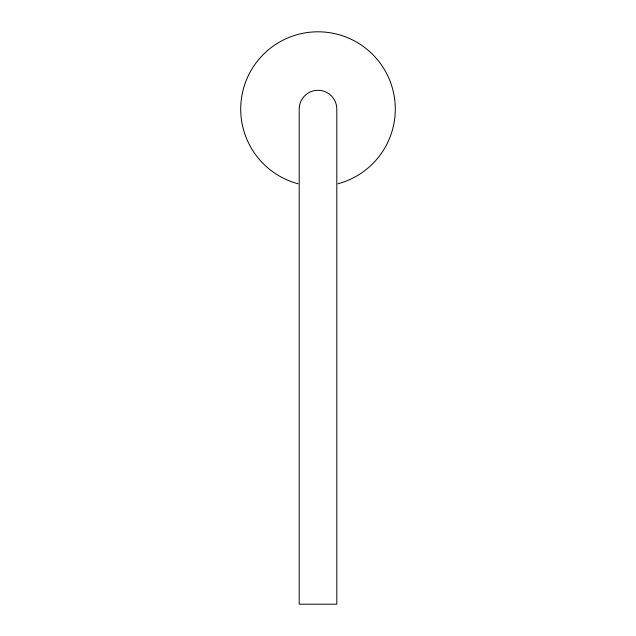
<?xml version="1.0" encoding="UTF-8"?>
<svg xmlns="http://www.w3.org/2000/svg" width="636" height="636" viewBox="0 0 636 636"><rect width="100%" height="100%" fill="white"/><g stroke="black" fill="none" stroke-linecap="round" stroke-linejoin="round"><path stroke-width="0.95" d="M336.802 109.734L336.802 604.2L299.198 604.2L299.198 109.734M297.998 183.756A77.298 77.298 0 0 1 254.686 64.761A77.298 77.298 0 0 1 381.314 64.761A77.298 77.298 0 0 1 338.002 183.756M299.198 109.098A18.802 18.802 0 0 1 318 90.296A18.802 18.802 0 0 1 336.802 109.098"/></g></svg>
